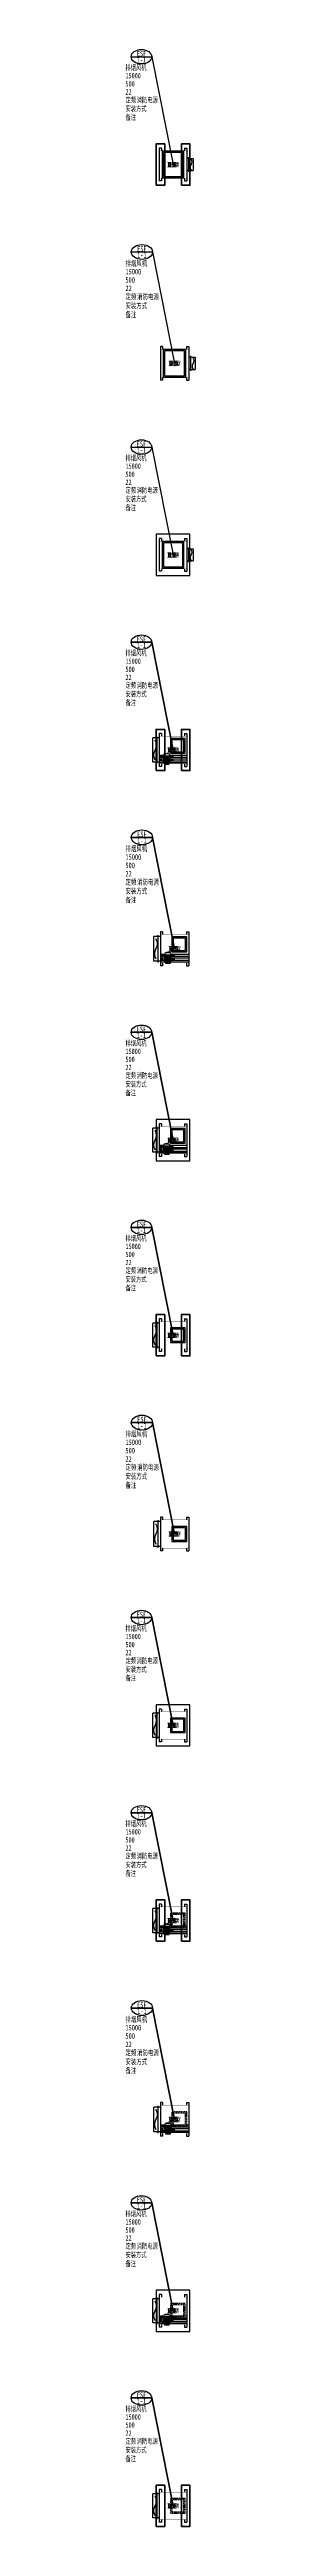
# Model space of a CAD drawing. Header units: millimetres. Extents: x -1040173 to 349982, y -145921 to 298175.
# Drawn here: x -562693 to -562375, y 264536 to 275799 of the extents above; entities that cross this region are included whole.
import ezdxf
from ezdxf.enums import TextEntityAlignment as Align

# ---------------------------------------------------------------- set-up
doc = ezdxf.new("R2010")
doc.units = ezdxf.units.MM
doc.header["$LTSCALE"] = 500
doc.header["$MEASUREMENT"] = 0
doc.linetypes.add('DASHED', pattern=[0.75, 0.5, -0.25])
doc.layers.get('0').update_dxf_attribs({"color": 255, "linetype": 'CONTINUOUS'})
doc.layers.add('H-BASE', color=7, linetype='CONTINUOUS')
doc.layers.add('H-DIMS-FANS', color=7, linetype='CONTINUOUS')
doc.styles.add('TH-STYLE1', font='Stfangso_0.ttf', dxfattribs={"width": 0.7})

# ---------------------------------------------------------------- blocks, each defined once
blk = doc.blocks.new('离心风机(电机内置、上进直出、有基础)')
for p, q in [((1730, 380), (1680, 380)), ((1680, 380), (1680, -380)), ((1730, 380), (1730, 320)), ((2270, 380), (2320, 380)), ((2270, 380), (2270, 320)), ((2320, 380), (2320, -380)), ((2370, 140), (2320, 140)), ((2370, -170), (2370, 170)), ((2370, 140), (2470, 140)), ((2470, 140), (2470, -140)), ((1730, -380), (1680, -380)), ((1730, -320), (1730, -380)), ((2270, -320), (2270, -380)), ((2270, -380), (2320, -380)), ((2370, -140), (2320, -140)), ((2370, -140), (2470, -140))]:
    blk.add_line(p, q)
at = {"const_width": 6}
blk.add_lwpolyline([(1908, -320), (1710, -320, -0.414214), (1680, -290), (1680, 290, -0.414214), (1710, 320), (2290, 320, -0.414214), (2320, 290), (2320, -290, -0.414214), (2290, -320), (1908, -320)], format="xyb", dxfattribs=at)
for points in [[(1745, -310), (2255, -310), (2255, 310), (1745, 310)], [(1775, -280), (2225, -280), (2225, 280), (1775, 280)]]:
    blk.add_lwpolyline(points, close=True)
for centre, start, end in [((2491, -64), 137.57947, 222.42053), ((2351, 64), 317.57947, 42.42053)]:
    blk.add_arc(centre, 95.1, start, end)
at = {"layer": 'H-BASE', "linetype": 'ByBlock', "lineweight": 100}
for points in [[(1605, -480), (1805, -480), (1805, 480), (1605, 480)], [(2195, -480), (2395, -480), (2395, 480), (2195, 480)]]:
    blk.add_lwpolyline(points, close=True, dxfattribs=at)
at = {"layer": 'H-DIMS-FANS'}
blk.add_line((1023, 2509), (1503, 2509), dxfattribs=at)
blk.add_lwpolyline([(1503, 2509), (2000, 0)], dxfattribs=at)
blk.add_ellipse((1263, 2509), major_axis=(-240, 0), ratio=0.7, dxfattribs=at)
at = {"linetype": 'ByBlock', "lineweight": 100, "style": 'TH-STYLE1', "width": 0.55}
for s in ['3.15#', '3.55#', '11.2#', '12.5#', '4.5#', '2.5#', '2.8#', '5.6#', '6.3#', '7.1#', '10#', '16#', '14#', '5#', '4#', '8#', '9#']:
    blk.add_text(s, height=125, dxfattribs=at).set_placement((2000, 0), align=Align.MIDDLE)
at = {"style": 'TH-STYLE1', "width": 0.55}
for s in ['30#', '40#', '36#', '33#', '20#', '28#', '25#', '22#', '10#', '15#', '18#', '12#', '9#']:
    blk.add_text(s, height=125, dxfattribs=at).set_placement((2000, 0), align=Align.MIDDLE)
at = {"layer": 'H-DIMS-FANS', "style": 'TH-STYLE1', "width": 0.7}
for tag, p in [('风机功能', (891, 2192)), ('全压', (891, 1817)), ('风量', (891, 2005)), ('电量', (891, 1630)), ('备注', (891, 1038)), ('定频', (891, 1442)), ('安装方式', (891, 1240)), ('消防电源', (1154, 1442))]:
    blk.add_attdef(tag, p, '', height=125, dxfattribs=at)
for tag, p in [('楼层-编号', (1263, 2439)), ('设备符号', (1263, 2579))]:
    blk.add_attdef(tag, text='', height=125, dxfattribs=at).set_placement(p, align=Align.MIDDLE_CENTER)
blk = doc.blocks.new('离心风机(电机内置、上进直出、无基础)')
for p, q in [((1730, 380), (1680, 380)), ((1680, 380), (1680, -380)), ((1730, 380), (1730, 320)), ((2270, 380), (2320, 380)), ((2270, 380), (2270, 320)), ((2320, 380), (2320, -380)), ((2370, 140), (2320, 140)), ((2370, -170), (2370, 170)), ((2370, 140), (2470, 140)), ((2470, 140), (2470, -140)), ((1730, -380), (1680, -380)), ((1730, -320), (1730, -380)), ((2270, -320), (2270, -380)), ((2270, -380), (2320, -380)), ((2370, -140), (2320, -140)), ((2370, -140), (2470, -140))]:
    blk.add_line(p, q)
at = {"const_width": 6}
blk.add_lwpolyline([(1908, -320), (1710, -320, -0.414214), (1680, -290), (1680, 290, -0.414214), (1710, 320), (2290, 320, -0.414214), (2320, 290), (2320, -290, -0.414214), (2290, -320), (1908, -320)], format="xyb", dxfattribs=at)
for points in [[(1745, -310), (2255, -310), (2255, 310), (1745, 310)], [(1775, -280), (2225, -280), (2225, 280), (1775, 280)]]:
    blk.add_lwpolyline(points, close=True)
for centre, start, end in [((2491, -64), 137.5795, 222.4205), ((2351, 64), 317.5795, 42.4205)]:
    blk.add_arc(centre, 95.1, start, end)
at = {"layer": 'H-DIMS-FANS'}
blk.add_line((1023, 2509), (1503, 2509), dxfattribs=at)
blk.add_lwpolyline([(1503, 2509), (2000, 0)], dxfattribs=at)
blk.add_ellipse((1263, 2509), major_axis=(-240, 0), ratio=0.7, dxfattribs=at)
at = {"linetype": 'ByBlock', "lineweight": 100, "style": 'TH-STYLE1', "width": 0.55}
for s in ['3.15#', '3.55#', '11.2#', '12.5#', '4.5#', '2.5#', '2.8#', '5.6#', '6.3#', '7.1#', '10#', '16#', '14#', '5#', '4#', '8#', '9#']:
    blk.add_text(s, height=125, dxfattribs=at).set_placement((2000, 0), align=Align.MIDDLE)
at = {"style": 'TH-STYLE1', "width": 0.55}
for s in ['30#', '40#', '36#', '33#', '20#', '28#', '25#', '22#', '10#', '15#', '18#', '12#', '9#']:
    blk.add_text(s, height=125, dxfattribs=at).set_placement((2000, 0), align=Align.MIDDLE)
at = {"layer": 'H-DIMS-FANS', "style": 'TH-STYLE1', "width": 0.7}
for tag, p in [('风机功能', (891, 2192)), ('全压', (891, 1817)), ('风量', (891, 2005)), ('电量', (891, 1630)), ('备注', (891, 1038)), ('定频', (891, 1442)), ('安装方式', (891, 1240)), ('消防电源', (1154, 1442))]:
    blk.add_attdef(tag, p, '', height=125, dxfattribs=at)
for tag, p in [('楼层-编号', (1263, 2439)), ('设备符号', (1263, 2579))]:
    blk.add_attdef(tag, text='', height=125, dxfattribs=at).set_placement(p, align=Align.MIDDLE_CENTER)
blk = doc.blocks.new('离心风机(电机内置、上进直出、有基础2)')
for p, q in [((1730, 380), (1680, 380)), ((1680, 380), (1680, -380)), ((1730, 380), (1730, 320)), ((2270, 380), (2320, 380)), ((2270, 380), (2270, 320)), ((2320, 380), (2320, -380)), ((2370, 140), (2320, 140)), ((2370, -170), (2370, 170)), ((2370, 140), (2470, 140)), ((2470, 140), (2470, -140)), ((1730, -380), (1680, -380)), ((1730, -320), (1730, -380)), ((2270, -320), (2270, -380)), ((2270, -380), (2320, -380)), ((2370, -140), (2320, -140)), ((2370, -140), (2470, -140))]:
    blk.add_line(p, q)
at = {"const_width": 6}
blk.add_lwpolyline([(1908, -320), (1710, -320, -0.414214), (1680, -290), (1680, 290, -0.414214), (1710, 320), (2290, 320, -0.414214), (2320, 290), (2320, -290, -0.414214), (2290, -320), (1908, -320)], format="xyb", dxfattribs=at)
for points in [[(1745, -310), (2255, -310), (2255, 310), (1745, 310)], [(1775, -280), (2225, -280), (2225, 280), (1775, 280)]]:
    blk.add_lwpolyline(points, close=True)
for centre, start, end in [((2491, -64), 137.57947, 222.42053), ((2351, 64), 317.57947, 42.42053)]:
    blk.add_arc(centre, 95.1, start, end)
at = {"layer": 'H-BASE'}
blk.add_lwpolyline([(2395, 480), (1605, 480), (1605, -480), (2395, -480), (2395, 480)], dxfattribs=at)
at = {"layer": 'H-DIMS-FANS'}
blk.add_line((1023, 2509), (1503, 2509), dxfattribs=at)
blk.add_lwpolyline([(1503, 2509), (2000, 0)], dxfattribs=at)
blk.add_ellipse((1263, 2509), major_axis=(-240, 0), ratio=0.7, dxfattribs=at)
at = {"linetype": 'ByBlock', "lineweight": 100, "style": 'TH-STYLE1', "width": 0.55}
for s in ['3.15#', '3.55#', '11.2#', '12.5#', '4.5#', '2.5#', '2.8#', '5.6#', '6.3#', '7.1#', '10#', '16#', '14#', '5#', '4#', '8#', '9#']:
    blk.add_text(s, height=125, dxfattribs=at).set_placement((2000, 0), align=Align.MIDDLE)
at = {"style": 'TH-STYLE1', "width": 0.55}
for s in ['30#', '40#', '36#', '33#', '20#', '28#', '25#', '22#', '10#', '15#', '18#', '12#', '9#']:
    blk.add_text(s, height=125, dxfattribs=at).set_placement((2000, 0), align=Align.MIDDLE)
at = {"layer": 'H-DIMS-FANS', "style": 'TH-STYLE1', "width": 0.7}
for tag, p in [('风机功能', (891, 2192)), ('全压', (891, 1817)), ('风量', (891, 2005)), ('电量', (891, 1630)), ('备注', (891, 1038)), ('定频', (891, 1442)), ('安装方式', (891, 1240)), ('消防电源', (1154, 1442))]:
    blk.add_attdef(tag, p, '', height=125, dxfattribs=at)
for tag, p in [('楼层-编号', (1263, 2439)), ('设备符号', (1263, 2579))]:
    blk.add_attdef(tag, text='', height=125, dxfattribs=at).set_placement(p, align=Align.MIDDLE_CENTER)
blk = doc.blocks.new('离心风机(电机外置、直进上出、有基础)')
for p, q in [((1630, 280), (1530, 280)), ((1530, -280), (1530, 280)), ((1630, -310), (1630, 310)), ((1680, 280), (1630, 280)), ((1730, 380), (1680, 380)), ((1680, 380), (1680, -380)), ((1730, 380), (1730, 320)), ((2270, 380), (2320, 380)), ((2270, 380), (2270, 320)), ((2320, 380), (2320, -380)), ((1630, -280), (1530, -280)), ((1680, -280), (1630, -280)), ((1780, -126), (1680, -126)), ((1735, -176), (1680, -176)), ((1735, -211), (1680, -211)), ((1735, -261), (1680, -261)), ((1680, -290), (1781, -290)), ((1730, -380), (1680, -380)), ((1730, -320), (1730, -380)), ((1776, -163), (1735, -163)), ((1735, -163), (1735, -263)), ((1776, -263), (1735, -263)), ((1772, -163), (1772, -135)), ((1776, -163), (1776, -263)), ((1776, -167), (1780, -167)), ((1776, -259), (1780, -259)), ((1780, -261), (1776, -261)), ((1927, -140), (1780, -140)), ((1927, -286), (1780, -286)), ((1787, -140), (1787, -286)), ((1792, -140), (1792, -286)), ((1802, -140), (1802, -286)), ((1897, -86), (1810, -86)), ((1810, -91), (1810, -86)), ((1818, -140), (1818, -286)), ((1835, -140), (1835, -286)), ((1853, -140), (1853, -193)), ((1853, -236), (1853, -286)), ((1872, -140), (1872, -286)), ((1889, -140), (1889, -286)), ((1897, -91), (1897, -86)), ((1904, -140), (1904, -286)), ((1915, -140), (1915, -286)), ((1920, -140), (1920, -286)), ((1926, -290), (2320, -290)), ((2320, -126), (1927, -126)), ((2320, -176), (1927, -176)), ((2320, -211), (1927, -211)), ((2320, -261), (1927, -261)), ((1934, -167), (1934, -135)), ((1934, -253), (1934, -220)), ((2270, -320), (2270, -380)), ((2270, -380), (2320, -380))]:
    blk.add_line(p, q)
at = {"const_width": 6}
blk.add_lwpolyline([(1908, -320), (1710, -320, -0.414214), (1680, -290), (1680, 290, -0.414214), (1710, 320), (2290, 320, -0.414214), (2320, 290), (2320, -290, -0.414214), (2290, -320), (1908, -320)], format="xyb", dxfattribs=at)
for points in [[(1940, -70), (2280, -70), (2280, 270), (1940, 270)], [(1970, -40), (2250, -40), (2250, 240), (1970, 240)], [(1859, -193), (1847, -193), (1847, -236), (1859, -236)], [(2002, -135), (1927, -135), (1927, -167), (2002, -167)], [(2002, -220), (1927, -220), (1927, -253), (2002, -253)]]:
    blk.add_lwpolyline(points, close=True)
for points in [[(1735, -167), (1705, -167), (1705, -135), (1780, -135), (1780, -167), (1776, -167)], [(1735, -253), (1705, -253), (1705, -220), (1735, -220)]]:
    blk.add_lwpolyline(points)
for points in [[(1897, -91), (1810, -91, 0.414214), (1780, -121), (1780, -286, 0.414214), (1790, -296), (1917, -296, 0.414214), (1927, -286), (1927, -121, 0.414214)], [(1913, -296), (1794, -296), (1794, -307, 0.414214), (1798, -311), (1909, -311, 0.414214), (1913, -307)], [(1908, -311), (1799, -311), (1799, -322, 0.414214), (1803, -326), (1904, -326, 0.414214), (1908, -322)]]:
    blk.add_lwpolyline(points, format="xyb", close=True)
for centre in [(1724, -151), (1724, -236), (1753, -151), (1953, -151), (1953, -236), (1982, -151), (1982, -236)]:
    blk.add_circle(centre, 4.87)
for centre, start, end in [((1753, -113), 146.74308, 213.25692), ((1409, 113), 326.74308, 33.25692)]:
    blk.add_arc(centre, 206, start, end)
at = {"layer": 'H-BASE', "linetype": 'ByBlock', "lineweight": 100}
for points in [[(1605, -480), (1805, -480), (1805, 480), (1605, 480)], [(2195, -480), (2395, -480), (2395, 480), (2195, 480)]]:
    blk.add_lwpolyline(points, close=True, dxfattribs=at)
at = {"layer": 'H-DIMS-FANS', "linetype": 'ByBlock', "lineweight": 100}
blk.add_line((1023, 2509), (1503, 2509), dxfattribs=at)
blk.add_lwpolyline([(1503, 2509), (2000, 0)], dxfattribs=at)
at = {"layer": 'H-DIMS-FANS'}
blk.add_ellipse((1263, 2509), major_axis=(-240, 0), ratio=0.7, dxfattribs=at)
at = {"linetype": 'ByBlock', "lineweight": 100, "style": 'TH-STYLE1', "width": 0.55}
for s in ['3.15#', '3.55#', '11.2#', '12.5#', '4.5#', '2.5#', '2.8#', '5.6#', '6.3#', '7.1#', '10#', '16#', '14#', '5#', '4#', '8#', '9#']:
    blk.add_text(s, height=125, dxfattribs=at).set_placement((2000, 0), align=Align.MIDDLE)
at = {"style": 'TH-STYLE1', "width": 0.55}
for s in ['30#', '40#', '36#', '33#', '20#', '28#', '25#', '22#', '10#', '15#', '18#', '12#', '9#']:
    blk.add_text(s, height=125, dxfattribs=at).set_placement((2000, 0), align=Align.MIDDLE)
at = {"layer": 'H-DIMS-FANS', "style": 'TH-STYLE1', "width": 0.7}
for tag, p in [('风机功能', (891, 2192)), ('全压', (891, 1817)), ('风量', (891, 2005)), ('电量', (891, 1630)), ('备注', (891, 1038)), ('定频', (891, 1442)), ('安装方式', (891, 1240)), ('消防电源', (1154, 1442))]:
    blk.add_attdef(tag, p, '', height=125, dxfattribs=at)
for tag, p in [('楼层-编号', (1263, 2439)), ('设备符号', (1263, 2579))]:
    blk.add_attdef(tag, text='', height=125, dxfattribs=at).set_placement(p, align=Align.MIDDLE_CENTER)
blk = doc.blocks.new('离心风机(电机外置、直进上出、无基础)')
for p, q in [((1630, 280), (1530, 280)), ((1530, -280), (1530, 280)), ((1630, -310), (1630, 310)), ((1680, 280), (1630, 280)), ((1730, 380), (1680, 380)), ((1680, 380), (1680, -380)), ((1730, 380), (1730, 320)), ((2270, 380), (2320, 380)), ((2270, 380), (2270, 320)), ((2320, 380), (2320, -380)), ((1630, -280), (1530, -280)), ((1680, -280), (1630, -280)), ((1780, -126), (1680, -126)), ((1735, -176), (1680, -176)), ((1735, -211), (1680, -211)), ((1735, -261), (1680, -261)), ((1680, -290), (1781, -290)), ((1730, -380), (1680, -380)), ((1730, -320), (1730, -380)), ((1776, -163), (1735, -163)), ((1735, -163), (1735, -263)), ((1776, -263), (1735, -263)), ((1772, -163), (1772, -135)), ((1776, -163), (1776, -263)), ((1776, -167), (1780, -167)), ((1776, -259), (1780, -259)), ((1780, -261), (1776, -261)), ((1927, -140), (1780, -140)), ((1927, -286), (1780, -286)), ((1787, -140), (1787, -286)), ((1792, -140), (1792, -286)), ((1802, -140), (1802, -286)), ((1897, -86), (1810, -86)), ((1810, -91), (1810, -86)), ((1818, -140), (1818, -286)), ((1835, -140), (1835, -286)), ((1853, -140), (1853, -193)), ((1853, -236), (1853, -286)), ((1872, -140), (1872, -286)), ((1889, -140), (1889, -286)), ((1897, -91), (1897, -86)), ((1904, -140), (1904, -286)), ((1915, -140), (1915, -286)), ((1920, -140), (1920, -286)), ((1926, -290), (2320, -290)), ((2320, -126), (1927, -126)), ((2320, -176), (1927, -176)), ((2320, -211), (1927, -211)), ((2320, -261), (1927, -261)), ((1934, -167), (1934, -135)), ((1934, -253), (1934, -220)), ((2270, -320), (2270, -380)), ((2270, -380), (2320, -380))]:
    blk.add_line(p, q)
at = {"const_width": 6}
blk.add_lwpolyline([(1908, -320), (1710, -320, -0.414214), (1680, -290), (1680, 290, -0.414214), (1710, 320), (2290, 320, -0.414214), (2320, 290), (2320, -290, -0.414214), (2290, -320), (1908, -320)], format="xyb", dxfattribs=at)
for points in [[(1940, -70), (2280, -70), (2280, 270), (1940, 270)], [(1970, -40), (2250, -40), (2250, 240), (1970, 240)], [(1859, -193), (1847, -193), (1847, -236), (1859, -236)], [(2002, -135), (1927, -135), (1927, -167), (2002, -167)], [(2002, -220), (1927, -220), (1927, -253), (2002, -253)]]:
    blk.add_lwpolyline(points, close=True)
for points in [[(1735, -167), (1705, -167), (1705, -135), (1780, -135), (1780, -167), (1776, -167)], [(1735, -253), (1705, -253), (1705, -220), (1735, -220)]]:
    blk.add_lwpolyline(points)
for points in [[(1897, -91), (1810, -91, 0.414214), (1780, -121), (1780, -286, 0.414214), (1790, -296), (1917, -296, 0.414214), (1927, -286), (1927, -121, 0.414214)], [(1913, -296), (1794, -296), (1794, -307, 0.414214), (1798, -311), (1909, -311, 0.414214), (1913, -307)], [(1908, -311), (1799, -311), (1799, -322, 0.414214), (1803, -326), (1904, -326, 0.414214), (1908, -322)]]:
    blk.add_lwpolyline(points, format="xyb", close=True)
for centre in [(1724, -151), (1724, -236), (1753, -151), (1953, -151), (1953, -236), (1982, -151), (1982, -236)]:
    blk.add_circle(centre, 4.87)
for centre, start, end in [((1753, -113), 146.7431, 213.2569), ((1409, 113), 326.7431, 33.2569)]:
    blk.add_arc(centre, 206, start, end)
at = {"layer": 'H-DIMS-FANS', "linetype": 'ByBlock', "lineweight": 100}
blk.add_line((1023, 2509), (1503, 2509), dxfattribs=at)
blk.add_lwpolyline([(1503, 2509), (2000, 0)], dxfattribs=at)
at = {"layer": 'H-DIMS-FANS'}
blk.add_ellipse((1263, 2509), major_axis=(-240, 0), ratio=0.7, dxfattribs=at)
at = {"linetype": 'ByBlock', "lineweight": 100, "style": 'TH-STYLE1', "width": 0.55}
for s in ['3.15#', '3.55#', '11.2#', '12.5#', '4.5#', '2.5#', '2.8#', '5.6#', '6.3#', '7.1#', '10#', '16#', '14#', '5#', '4#', '8#', '9#']:
    blk.add_text(s, height=125, dxfattribs=at).set_placement((2000, 0), align=Align.MIDDLE)
at = {"style": 'TH-STYLE1', "width": 0.55}
for s in ['30#', '40#', '36#', '33#', '20#', '28#', '25#', '22#', '10#', '15#', '18#', '12#', '9#']:
    blk.add_text(s, height=125, dxfattribs=at).set_placement((2000, 0), align=Align.MIDDLE)
at = {"layer": 'H-DIMS-FANS', "style": 'TH-STYLE1', "width": 0.7}
for tag, p in [('风机功能', (891, 2192)), ('全压', (891, 1817)), ('风量', (891, 2005)), ('电量', (891, 1630)), ('备注', (891, 1038)), ('定频', (891, 1442)), ('安装方式', (891, 1240)), ('消防电源', (1154, 1442))]:
    blk.add_attdef(tag, p, '', height=125, dxfattribs=at)
for tag, p in [('楼层-编号', (1263, 2439)), ('设备符号', (1263, 2579))]:
    blk.add_attdef(tag, text='', height=125, dxfattribs=at).set_placement(p, align=Align.MIDDLE_CENTER)
blk = doc.blocks.new('离心风机(电机外置、直进上出、有基础2)')
for p, q in [((1630, 280), (1530, 280)), ((1530, -280), (1530, 280)), ((1630, -310), (1630, 310)), ((1680, 280), (1630, 280)), ((1730, 380), (1680, 380)), ((1680, 380), (1680, -380)), ((1730, 380), (1730, 320)), ((2270, 380), (2320, 380)), ((2270, 380), (2270, 320)), ((2320, 380), (2320, -380)), ((1630, -280), (1530, -280)), ((1680, -280), (1630, -280)), ((1780, -126), (1680, -126)), ((1735, -176), (1680, -176)), ((1735, -211), (1680, -211)), ((1735, -261), (1680, -261)), ((1680, -290), (1781, -290)), ((1730, -380), (1680, -380)), ((1730, -320), (1730, -380)), ((1776, -163), (1735, -163)), ((1735, -163), (1735, -263)), ((1776, -263), (1735, -263)), ((1772, -163), (1772, -135)), ((1776, -163), (1776, -263)), ((1776, -167), (1780, -167)), ((1776, -259), (1780, -259)), ((1780, -261), (1776, -261)), ((1927, -140), (1780, -140)), ((1927, -286), (1780, -286)), ((1787, -140), (1787, -286)), ((1792, -140), (1792, -286)), ((1802, -140), (1802, -286)), ((1897, -86), (1810, -86)), ((1810, -91), (1810, -86)), ((1818, -140), (1818, -286)), ((1835, -140), (1835, -286)), ((1853, -140), (1853, -193)), ((1853, -236), (1853, -286)), ((1872, -140), (1872, -286)), ((1889, -140), (1889, -286)), ((1897, -91), (1897, -86)), ((1904, -140), (1904, -286)), ((1915, -140), (1915, -286)), ((1920, -140), (1920, -286)), ((1926, -290), (2320, -290)), ((2320, -126), (1927, -126)), ((2320, -176), (1927, -176)), ((2320, -211), (1927, -211)), ((2320, -261), (1927, -261)), ((1934, -167), (1934, -135)), ((1934, -253), (1934, -220)), ((2270, -320), (2270, -380)), ((2270, -380), (2320, -380))]:
    blk.add_line(p, q)
at = {"const_width": 6}
blk.add_lwpolyline([(1908, -320), (1710, -320, -0.414214), (1680, -290), (1680, 290, -0.414214), (1710, 320), (2290, 320, -0.414214), (2320, 290), (2320, -290, -0.414214), (2290, -320), (1908, -320)], format="xyb", dxfattribs=at)
for points in [[(1940, -70), (2280, -70), (2280, 270), (1940, 270)], [(1970, -40), (2250, -40), (2250, 240), (1970, 240)], [(1859, -193), (1847, -193), (1847, -236), (1859, -236)], [(2002, -135), (1927, -135), (1927, -167), (2002, -167)], [(2002, -220), (1927, -220), (1927, -253), (2002, -253)]]:
    blk.add_lwpolyline(points, close=True)
for points in [[(1735, -167), (1705, -167), (1705, -135), (1780, -135), (1780, -167), (1776, -167)], [(1735, -253), (1705, -253), (1705, -220), (1735, -220)]]:
    blk.add_lwpolyline(points)
for points in [[(1897, -91), (1810, -91, 0.414214), (1780, -121), (1780, -286, 0.414214), (1790, -296), (1917, -296, 0.414214), (1927, -286), (1927, -121, 0.414214)], [(1913, -296), (1794, -296), (1794, -307, 0.414214), (1798, -311), (1909, -311, 0.414214), (1913, -307)], [(1908, -311), (1799, -311), (1799, -322, 0.414214), (1803, -326), (1904, -326, 0.414214), (1908, -322)]]:
    blk.add_lwpolyline(points, format="xyb", close=True)
for centre in [(1724, -151), (1724, -236), (1753, -151), (1953, -151), (1953, -236), (1982, -151), (1982, -236)]:
    blk.add_circle(centre, 4.87)
for centre, start, end in [((1753, -113), 146.74308, 213.25692), ((1409, 113), 326.74308, 33.25692)]:
    blk.add_arc(centre, 206, start, end)
at = {"layer": 'H-BASE'}
blk.add_lwpolyline([(2395, 480), (1605, 480), (1605, -480), (2395, -480), (2395, 480)], dxfattribs=at)
at = {"layer": 'H-DIMS-FANS', "linetype": 'ByBlock', "lineweight": 100}
blk.add_line((1023, 2509), (1503, 2509), dxfattribs=at)
blk.add_lwpolyline([(1503, 2509), (2000, 0)], dxfattribs=at)
at = {"layer": 'H-DIMS-FANS'}
blk.add_ellipse((1263, 2509), major_axis=(-240, 0), ratio=0.7, dxfattribs=at)
at = {"linetype": 'ByBlock', "lineweight": 100, "style": 'TH-STYLE1', "width": 0.55}
for s in ['3.15#', '3.55#', '11.2#', '12.5#', '4.5#', '2.5#', '2.8#', '5.6#', '6.3#', '7.1#', '10#', '16#', '14#', '5#', '4#', '8#', '9#']:
    blk.add_text(s, height=125, dxfattribs=at).set_placement((2000, 0), align=Align.MIDDLE)
at = {"style": 'TH-STYLE1', "width": 0.55}
for s in ['30#', '40#', '36#', '33#', '20#', '28#', '25#', '22#', '10#', '15#', '18#', '12#', '9#']:
    blk.add_text(s, height=125, dxfattribs=at).set_placement((2000, 0), align=Align.MIDDLE)
at = {"layer": 'H-DIMS-FANS', "style": 'TH-STYLE1', "width": 0.7}
for tag, p in [('风机功能', (891, 2192)), ('全压', (891, 1817)), ('风量', (891, 2005)), ('电量', (891, 1630)), ('备注', (891, 1038)), ('定频', (891, 1442)), ('安装方式', (891, 1240)), ('消防电源', (1154, 1442))]:
    blk.add_attdef(tag, p, '', height=125, dxfattribs=at)
for tag, p in [('楼层-编号', (1263, 2439)), ('设备符号', (1263, 2579))]:
    blk.add_attdef(tag, text='', height=125, dxfattribs=at).set_placement(p, align=Align.MIDDLE_CENTER)
blk = doc.blocks.new('离心风机(电机内置、直进上出、有基础)')
for p, q in [((1630, 280), (1530, 280)), ((1530, -280), (1530, 280)), ((1630, -310), (1630, 310)), ((1680, 280), (1630, 280)), ((1730, 380), (1680, 380)), ((1680, 380), (1680, -380)), ((1730, 380), (1730, 320)), ((2270, 380), (2320, 380)), ((2270, 380), (2270, 320)), ((2320, 380), (2320, -380)), ((1630, -280), (1530, -280)), ((1680, -280), (1630, -280)), ((1730, -380), (1680, -380)), ((1730, -320), (1730, -380)), ((2270, -320), (2270, -380)), ((2270, -380), (2320, -380))]:
    blk.add_line(p, q)
at = {"const_width": 6}
blk.add_lwpolyline([(1908, -320), (1710, -320, -0.414214), (1680, -290), (1680, 290, -0.414214), (1710, 320), (2290, 320, -0.414214), (2320, 290), (2320, -290, -0.414214), (2290, -320), (1908, -320)], format="xyb", dxfattribs=at)
for points in [[(1940, -170), (2280, -170), (2280, 170), (1940, 170)], [(1970, -140), (2250, -140), (2250, 140), (1970, 140)]]:
    blk.add_lwpolyline(points, close=True)
for centre, start, end in [((1753, -113), 146.74308, 213.25692), ((1409, 113), 326.74308, 33.25692)]:
    blk.add_arc(centre, 206, start, end)
at = {"layer": 'H-BASE', "linetype": 'ByBlock', "lineweight": 100}
for points in [[(1605, -480), (1805, -480), (1805, 480), (1605, 480)], [(2195, -480), (2395, -480), (2395, 480), (2195, 480)]]:
    blk.add_lwpolyline(points, close=True, dxfattribs=at)
at = {"layer": 'H-DIMS-FANS', "linetype": 'ByBlock', "lineweight": 100}
blk.add_line((1023, 2509), (1503, 2509), dxfattribs=at)
blk.add_lwpolyline([(1503, 2509), (2000, 0)], dxfattribs=at)
at = {"layer": 'H-DIMS-FANS'}
blk.add_ellipse((1263, 2509), major_axis=(-240, 0), ratio=0.7, dxfattribs=at)
at = {"linetype": 'ByBlock', "lineweight": 100, "style": 'TH-STYLE1', "width": 0.55}
for s in ['3.15#', '3.55#', '11.2#', '12.5#', '4.5#', '2.5#', '2.8#', '5.6#', '6.3#', '7.1#', '10#', '16#', '14#', '5#', '4#', '8#', '9#']:
    blk.add_text(s, height=125, dxfattribs=at).set_placement((2000, 0), align=Align.MIDDLE)
at = {"style": 'TH-STYLE1', "width": 0.55}
for s in ['30#', '40#', '36#', '33#', '20#', '28#', '25#', '22#', '10#', '15#', '18#', '12#', '9#']:
    blk.add_text(s, height=125, dxfattribs=at).set_placement((2000, 0), align=Align.MIDDLE)
at = {"layer": 'H-DIMS-FANS', "style": 'TH-STYLE1', "width": 0.7}
for tag, p in [('风机功能', (891, 2192)), ('全压', (891, 1817)), ('风量', (891, 2005)), ('电量', (891, 1630)), ('备注', (891, 1038)), ('定频', (891, 1442)), ('安装方式', (891, 1240)), ('消防电源', (1154, 1442))]:
    blk.add_attdef(tag, p, '', height=125, dxfattribs=at)
for tag, p in [('楼层-编号', (1263, 2439)), ('设备符号', (1263, 2579))]:
    blk.add_attdef(tag, text='', height=125, dxfattribs=at).set_placement(p, align=Align.MIDDLE_CENTER)
blk = doc.blocks.new('离心风机(电机内置、直进上出、无基础)')
for p, q in [((1630, 280), (1530, 280)), ((1530, -280), (1530, 280)), ((1630, -310), (1630, 310)), ((1680, 280), (1630, 280)), ((1730, 380), (1680, 380)), ((1680, 380), (1680, -380)), ((1730, 380), (1730, 320)), ((2270, 380), (2320, 380)), ((2270, 380), (2270, 320)), ((2320, 380), (2320, -380)), ((1630, -280), (1530, -280)), ((1680, -280), (1630, -280)), ((1730, -380), (1680, -380)), ((1730, -320), (1730, -380)), ((2270, -320), (2270, -380)), ((2270, -380), (2320, -380))]:
    blk.add_line(p, q)
at = {"const_width": 6}
blk.add_lwpolyline([(1908, -320), (1710, -320, -0.414214), (1680, -290), (1680, 290, -0.414214), (1710, 320), (2290, 320, -0.414214), (2320, 290), (2320, -290, -0.414214), (2290, -320), (1908, -320)], format="xyb", dxfattribs=at)
for points in [[(1940, -170), (2280, -170), (2280, 170), (1940, 170)], [(1970, -140), (2250, -140), (2250, 140), (1970, 140)]]:
    blk.add_lwpolyline(points, close=True)
for centre, start, end in [((1753, -113), 146.7431, 213.2569), ((1409, 113), 326.7431, 33.2569)]:
    blk.add_arc(centre, 206, start, end)
at = {"layer": 'H-DIMS-FANS', "linetype": 'ByBlock', "lineweight": 100}
blk.add_line((1023, 2509), (1503, 2509), dxfattribs=at)
blk.add_lwpolyline([(1503, 2509), (2000, 0)], dxfattribs=at)
at = {"layer": 'H-DIMS-FANS'}
blk.add_ellipse((1263, 2509), major_axis=(-240, 0), ratio=0.7, dxfattribs=at)
at = {"linetype": 'ByBlock', "lineweight": 100, "style": 'TH-STYLE1', "width": 0.55}
for s in ['3.15#', '3.55#', '11.2#', '12.5#', '4.5#', '2.5#', '2.8#', '5.6#', '6.3#', '7.1#', '10#', '16#', '14#', '5#', '4#', '8#', '9#']:
    blk.add_text(s, height=125, dxfattribs=at).set_placement((2000, 0), align=Align.MIDDLE)
at = {"style": 'TH-STYLE1', "width": 0.55}
for s in ['30#', '40#', '36#', '33#', '20#', '28#', '25#', '22#', '10#', '15#', '18#', '12#', '9#']:
    blk.add_text(s, height=125, dxfattribs=at).set_placement((2000, 0), align=Align.MIDDLE)
at = {"layer": 'H-DIMS-FANS', "style": 'TH-STYLE1', "width": 0.7}
for tag, p in [('风机功能', (891, 2192)), ('全压', (891, 1817)), ('风量', (891, 2005)), ('电量', (891, 1630)), ('备注', (891, 1038)), ('定频', (891, 1442)), ('安装方式', (891, 1240)), ('消防电源', (1154, 1442))]:
    blk.add_attdef(tag, p, '', height=125, dxfattribs=at)
for tag, p in [('楼层-编号', (1263, 2439)), ('设备符号', (1263, 2579))]:
    blk.add_attdef(tag, text='', height=125, dxfattribs=at).set_placement(p, align=Align.MIDDLE_CENTER)
blk = doc.blocks.new('离心风机(电机内置、直进上出、有基础2)')
for p, q in [((1630, 280), (1530, 280)), ((1530, -280), (1530, 280)), ((1630, -310), (1630, 310)), ((1680, 280), (1630, 280)), ((1730, 380), (1680, 380)), ((1680, 380), (1680, -380)), ((1730, 380), (1730, 320)), ((2270, 380), (2320, 380)), ((2270, 380), (2270, 320)), ((2320, 380), (2320, -380)), ((1630, -280), (1530, -280)), ((1680, -280), (1630, -280)), ((1730, -380), (1680, -380)), ((1730, -320), (1730, -380)), ((2270, -320), (2270, -380)), ((2270, -380), (2320, -380))]:
    blk.add_line(p, q)
at = {"const_width": 6}
blk.add_lwpolyline([(1908, -320), (1710, -320, -0.414214), (1680, -290), (1680, 290, -0.414214), (1710, 320), (2290, 320, -0.414214), (2320, 290), (2320, -290, -0.414214), (2290, -320), (1908, -320)], format="xyb", dxfattribs=at)
for points in [[(1940, -170), (2280, -170), (2280, 170), (1940, 170)], [(1970, -140), (2250, -140), (2250, 140), (1970, 140)]]:
    blk.add_lwpolyline(points, close=True)
for centre, start, end in [((1753, -113), 146.74308, 213.25692), ((1409, 113), 326.74308, 33.25692)]:
    blk.add_arc(centre, 206, start, end)
at = {"layer": 'H-BASE'}
blk.add_lwpolyline([(2395, 480), (1605, 480), (1605, -480), (2395, -480), (2395, 480)], dxfattribs=at)
at = {"layer": 'H-DIMS-FANS', "linetype": 'ByBlock', "lineweight": 100}
blk.add_line((1023, 2509), (1503, 2509), dxfattribs=at)
blk.add_lwpolyline([(1503, 2509), (2000, 0)], dxfattribs=at)
at = {"layer": 'H-DIMS-FANS'}
blk.add_ellipse((1263, 2509), major_axis=(-240, 0), ratio=0.7, dxfattribs=at)
at = {"linetype": 'ByBlock', "lineweight": 100, "style": 'TH-STYLE1', "width": 0.55}
for s in ['3.15#', '3.55#', '11.2#', '12.5#', '4.5#', '2.5#', '2.8#', '5.6#', '6.3#', '7.1#', '10#', '16#', '14#', '5#', '4#', '8#', '9#']:
    blk.add_text(s, height=125, dxfattribs=at).set_placement((2000, 0), align=Align.MIDDLE)
at = {"style": 'TH-STYLE1', "width": 0.55}
for s in ['30#', '40#', '36#', '33#', '20#', '28#', '25#', '22#', '10#', '15#', '18#', '12#', '9#']:
    blk.add_text(s, height=125, dxfattribs=at).set_placement((2000, 0), align=Align.MIDDLE)
at = {"layer": 'H-DIMS-FANS', "style": 'TH-STYLE1', "width": 0.7}
for tag, p in [('风机功能', (891, 2192)), ('全压', (891, 1817)), ('风量', (891, 2005)), ('电量', (891, 1630)), ('备注', (891, 1038)), ('定频', (891, 1442)), ('安装方式', (891, 1240)), ('消防电源', (1154, 1442))]:
    blk.add_attdef(tag, p, '', height=125, dxfattribs=at)
for tag, p in [('楼层-编号', (1263, 2439)), ('设备符号', (1263, 2579))]:
    blk.add_attdef(tag, text='', height=125, dxfattribs=at).set_placement(p, align=Align.MIDDLE_CENTER)
blk = doc.blocks.new('离心风机(电机外置、直进下出、有基础)')
for p, q in [((1630, 280), (1530, 280)), ((1530, -280), (1530, 280)), ((1630, -310), (1630, 310)), ((1680, 280), (1630, 280)), ((1730, 380), (1680, 380)), ((1680, 380), (1680, -380)), ((1730, 380), (1730, 320)), ((2270, 380), (2320, 380)), ((2270, 380), (2270, 320)), ((2320, 380), (2320, -380)), ((1630, -280), (1530, -280)), ((1680, -280), (1630, -280)), ((1780, -126), (1680, -126)), ((1735, -176), (1680, -176)), ((1735, -211), (1680, -211)), ((1735, -261), (1680, -261)), ((1680, -290), (1781, -290)), ((1730, -380), (1680, -380)), ((1730, -320), (1730, -380)), ((1776, -163), (1735, -163)), ((1735, -163), (1735, -263)), ((1776, -263), (1735, -263)), ((1772, -163), (1772, -135)), ((1776, -163), (1776, -263)), ((1776, -167), (1780, -167)), ((1776, -259), (1780, -259)), ((1780, -261), (1776, -261)), ((1927, -140), (1780, -140)), ((1927, -286), (1780, -286)), ((1787, -140), (1787, -286)), ((1792, -140), (1792, -286)), ((1802, -140), (1802, -286)), ((1897, -86), (1810, -86)), ((1810, -91), (1810, -86)), ((1818, -140), (1818, -286)), ((1835, -140), (1835, -286)), ((1853, -140), (1853, -193)), ((1853, -236), (1853, -286)), ((1872, -140), (1872, -286)), ((1889, -140), (1889, -286)), ((1897, -91), (1897, -86)), ((1904, -140), (1904, -286)), ((1915, -140), (1915, -286)), ((1920, -140), (1920, -286)), ((1926, -290), (2320, -290)), ((2320, -126), (1927, -126)), ((2320, -176), (1927, -176)), ((2320, -211), (1927, -211)), ((2320, -261), (1927, -261)), ((1934, -167), (1934, -135)), ((1934, -253), (1934, -220)), ((2270, -320), (2270, -380)), ((2270, -380), (2320, -380))]:
    blk.add_line(p, q)
at = {"const_width": 6}
blk.add_lwpolyline([(1908, -320), (1710, -320, -0.414214), (1680, -290), (1680, 290, -0.414214), (1710, 320), (2290, 320, -0.414214), (2320, 290), (2320, -290, -0.414214), (2290, -320), (1908, -320)], format="xyb", dxfattribs=at)
at = {"linetype": 'DASHED', "ltscale": 0.1}
for points in [[(1940, -170), (2280, -170), (2280, 170), (1940, 170)], [(1970, -140), (2250, -140), (2250, 140), (1970, 140)]]:
    blk.add_lwpolyline(points, close=True, dxfattribs=at)
for points in [[(1735, -167), (1705, -167), (1705, -135), (1780, -135), (1780, -167), (1776, -167)], [(1735, -253), (1705, -253), (1705, -220), (1735, -220)]]:
    blk.add_lwpolyline(points)
for points in [[(1897, -91), (1810, -91, 0.414214), (1780, -121), (1780, -286, 0.414214), (1790, -296), (1917, -296, 0.414214), (1927, -286), (1927, -121, 0.414214)], [(1913, -296), (1794, -296), (1794, -307, 0.414214), (1798, -311), (1909, -311, 0.414214), (1913, -307)], [(1908, -311), (1799, -311), (1799, -322, 0.414214), (1803, -326), (1904, -326, 0.414214), (1908, -322)]]:
    blk.add_lwpolyline(points, format="xyb", close=True)
for points in [[(1859, -193), (1847, -193), (1847, -236), (1859, -236)], [(2002, -135), (1927, -135), (1927, -167), (2002, -167)], [(2002, -220), (1927, -220), (1927, -253), (2002, -253)]]:
    blk.add_lwpolyline(points, close=True)
for centre in [(1724, -151), (1724, -236), (1753, -151), (1953, -151), (1953, -236), (1982, -151), (1982, -236)]:
    blk.add_circle(centre, 4.87)
for centre, start, end in [((1753, -113), 146.74308, 213.25692), ((1409, 113), 326.74308, 33.25692)]:
    blk.add_arc(centre, 206, start, end)
at = {"layer": 'H-BASE', "linetype": 'ByBlock', "lineweight": 100}
for points in [[(1605, -480), (1805, -480), (1805, 480), (1605, 480)], [(2195, -480), (2395, -480), (2395, 480), (2195, 480)]]:
    blk.add_lwpolyline(points, close=True, dxfattribs=at)
at = {"layer": 'H-DIMS-FANS', "linetype": 'ByBlock', "lineweight": 100}
blk.add_line((1023, 2509), (1503, 2509), dxfattribs=at)
blk.add_lwpolyline([(1503, 2509), (2000, 0)], dxfattribs=at)
at = {"layer": 'H-DIMS-FANS'}
blk.add_ellipse((1263, 2509), major_axis=(-240, 0), ratio=0.7, dxfattribs=at)
at = {"linetype": 'ByBlock', "lineweight": 100, "style": 'TH-STYLE1', "width": 0.55}
for s in ['3.15#', '3.55#', '11.2#', '12.5#', '4.5#', '2.5#', '2.8#', '5.6#', '6.3#', '7.1#', '10#', '16#', '14#', '5#', '4#', '8#', '9#']:
    blk.add_text(s, height=125, dxfattribs=at).set_placement((2000, 0), align=Align.MIDDLE)
at = {"style": 'TH-STYLE1', "width": 0.55}
for s in ['30#', '40#', '36#', '33#', '20#', '28#', '25#', '22#', '10#', '15#', '18#', '12#', '9#']:
    blk.add_text(s, height=125, dxfattribs=at).set_placement((2000, 0), align=Align.MIDDLE)
at = {"layer": 'H-DIMS-FANS', "style": 'TH-STYLE1', "width": 0.7}
for tag, p in [('风机功能', (891, 2192)), ('全压', (891, 1817)), ('风量', (891, 2005)), ('电量', (891, 1630)), ('备注', (891, 1038)), ('定频', (891, 1442)), ('安装方式', (891, 1240)), ('消防电源', (1154, 1442))]:
    blk.add_attdef(tag, p, '', height=125, dxfattribs=at)
for tag, p in [('楼层-编号', (1263, 2439)), ('设备符号', (1263, 2579))]:
    blk.add_attdef(tag, text='', height=125, dxfattribs=at).set_placement(p, align=Align.MIDDLE_CENTER)
blk = doc.blocks.new('离心风机(电机外置、直进下出、无基础)')
for p, q in [((1630, 280), (1530, 280)), ((1530, -280), (1530, 280)), ((1630, -310), (1630, 310)), ((1680, 280), (1630, 280)), ((1730, 380), (1680, 380)), ((1680, 380), (1680, -380)), ((1730, 380), (1730, 320)), ((2270, 380), (2320, 380)), ((2270, 380), (2270, 320)), ((2320, 380), (2320, -380)), ((1630, -280), (1530, -280)), ((1680, -280), (1630, -280)), ((1780, -126), (1680, -126)), ((1735, -176), (1680, -176)), ((1735, -211), (1680, -211)), ((1735, -261), (1680, -261)), ((1680, -290), (1781, -290)), ((1730, -380), (1680, -380)), ((1730, -320), (1730, -380)), ((1776, -163), (1735, -163)), ((1735, -163), (1735, -263)), ((1776, -263), (1735, -263)), ((1772, -163), (1772, -135)), ((1776, -163), (1776, -263)), ((1776, -167), (1780, -167)), ((1776, -259), (1780, -259)), ((1780, -261), (1776, -261)), ((1927, -140), (1780, -140)), ((1927, -286), (1780, -286)), ((1787, -140), (1787, -286)), ((1792, -140), (1792, -286)), ((1802, -140), (1802, -286)), ((1897, -86), (1810, -86)), ((1810, -91), (1810, -86)), ((1818, -140), (1818, -286)), ((1835, -140), (1835, -286)), ((1853, -140), (1853, -193)), ((1853, -236), (1853, -286)), ((1872, -140), (1872, -286)), ((1889, -140), (1889, -286)), ((1897, -91), (1897, -86)), ((1904, -140), (1904, -286)), ((1915, -140), (1915, -286)), ((1920, -140), (1920, -286)), ((1926, -290), (2320, -290)), ((2320, -126), (1927, -126)), ((2320, -176), (1927, -176)), ((2320, -211), (1927, -211)), ((2320, -261), (1927, -261)), ((1934, -167), (1934, -135)), ((1934, -253), (1934, -220)), ((2270, -320), (2270, -380)), ((2270, -380), (2320, -380))]:
    blk.add_line(p, q)
at = {"const_width": 6}
blk.add_lwpolyline([(1908, -320), (1710, -320, -0.414214), (1680, -290), (1680, 290, -0.414214), (1710, 320), (2290, 320, -0.414214), (2320, 290), (2320, -290, -0.414214), (2290, -320), (1908, -320)], format="xyb", dxfattribs=at)
at = {"linetype": 'DASHED', "ltscale": 0.1}
for points in [[(1940, -170), (2280, -170), (2280, 170), (1940, 170)], [(1970, -140), (2250, -140), (2250, 140), (1970, 140)]]:
    blk.add_lwpolyline(points, close=True, dxfattribs=at)
for points in [[(1735, -167), (1705, -167), (1705, -135), (1780, -135), (1780, -167), (1776, -167)], [(1735, -253), (1705, -253), (1705, -220), (1735, -220)]]:
    blk.add_lwpolyline(points)
for points in [[(1897, -91), (1810, -91, 0.414214), (1780, -121), (1780, -286, 0.414214), (1790, -296), (1917, -296, 0.414214), (1927, -286), (1927, -121, 0.414214)], [(1913, -296), (1794, -296), (1794, -307, 0.414214), (1798, -311), (1909, -311, 0.414214), (1913, -307)], [(1908, -311), (1799, -311), (1799, -322, 0.414214), (1803, -326), (1904, -326, 0.414214), (1908, -322)]]:
    blk.add_lwpolyline(points, format="xyb", close=True)
for points in [[(1859, -193), (1847, -193), (1847, -236), (1859, -236)], [(2002, -135), (1927, -135), (1927, -167), (2002, -167)], [(2002, -220), (1927, -220), (1927, -253), (2002, -253)]]:
    blk.add_lwpolyline(points, close=True)
for centre in [(1724, -151), (1724, -236), (1753, -151), (1953, -151), (1953, -236), (1982, -151), (1982, -236)]:
    blk.add_circle(centre, 4.87)
for centre, start, end in [((1753, -113), 146.7431, 213.2569), ((1409, 113), 326.7431, 33.2569)]:
    blk.add_arc(centre, 206, start, end)
at = {"layer": 'H-DIMS-FANS', "linetype": 'ByBlock', "lineweight": 100}
blk.add_line((1023, 2509), (1503, 2509), dxfattribs=at)
blk.add_lwpolyline([(1503, 2509), (2000, 0)], dxfattribs=at)
at = {"layer": 'H-DIMS-FANS'}
blk.add_ellipse((1263, 2509), major_axis=(-240, 0), ratio=0.7, dxfattribs=at)
at = {"linetype": 'ByBlock', "lineweight": 100, "style": 'TH-STYLE1', "width": 0.55}
for s in ['3.15#', '3.55#', '11.2#', '12.5#', '4.5#', '2.5#', '2.8#', '5.6#', '6.3#', '7.1#', '10#', '16#', '14#', '5#', '4#', '8#', '9#']:
    blk.add_text(s, height=125, dxfattribs=at).set_placement((2000, 0), align=Align.MIDDLE)
at = {"style": 'TH-STYLE1', "width": 0.55}
for s in ['30#', '40#', '36#', '33#', '20#', '28#', '25#', '22#', '10#', '15#', '18#', '12#', '9#']:
    blk.add_text(s, height=125, dxfattribs=at).set_placement((2000, 0), align=Align.MIDDLE)
at = {"layer": 'H-DIMS-FANS', "style": 'TH-STYLE1', "width": 0.7}
for tag, p in [('风机功能', (891, 2192)), ('全压', (891, 1817)), ('风量', (891, 2005)), ('电量', (891, 1630)), ('备注', (891, 1038)), ('定频', (891, 1442)), ('安装方式', (891, 1240)), ('消防电源', (1154, 1442))]:
    blk.add_attdef(tag, p, '', height=125, dxfattribs=at)
for tag, p in [('楼层-编号', (1263, 2439)), ('设备符号', (1263, 2579))]:
    blk.add_attdef(tag, text='', height=125, dxfattribs=at).set_placement(p, align=Align.MIDDLE_CENTER)
blk = doc.blocks.new('离心风机(电机外置、直进下出、有基础2)')
for p, q in [((1630, 280), (1530, 280)), ((1530, -280), (1530, 280)), ((1630, -310), (1630, 310)), ((1680, 280), (1630, 280)), ((1730, 380), (1680, 380)), ((1680, 380), (1680, -380)), ((1730, 380), (1730, 320)), ((2270, 380), (2320, 380)), ((2270, 380), (2270, 320)), ((2320, 380), (2320, -380)), ((1630, -280), (1530, -280)), ((1680, -280), (1630, -280)), ((1780, -126), (1680, -126)), ((1735, -176), (1680, -176)), ((1735, -211), (1680, -211)), ((1735, -261), (1680, -261)), ((1680, -290), (1781, -290)), ((1730, -380), (1680, -380)), ((1730, -320), (1730, -380)), ((1776, -163), (1735, -163)), ((1735, -163), (1735, -263)), ((1776, -263), (1735, -263)), ((1772, -163), (1772, -135)), ((1776, -163), (1776, -263)), ((1776, -167), (1780, -167)), ((1776, -259), (1780, -259)), ((1780, -261), (1776, -261)), ((1927, -140), (1780, -140)), ((1927, -286), (1780, -286)), ((1787, -140), (1787, -286)), ((1792, -140), (1792, -286)), ((1802, -140), (1802, -286)), ((1897, -86), (1810, -86)), ((1810, -91), (1810, -86)), ((1818, -140), (1818, -286)), ((1835, -140), (1835, -286)), ((1853, -140), (1853, -193)), ((1853, -236), (1853, -286)), ((1872, -140), (1872, -286)), ((1889, -140), (1889, -286)), ((1897, -91), (1897, -86)), ((1904, -140), (1904, -286)), ((1915, -140), (1915, -286)), ((1920, -140), (1920, -286)), ((1926, -290), (2320, -290)), ((2320, -126), (1927, -126)), ((2320, -176), (1927, -176)), ((2320, -211), (1927, -211)), ((2320, -261), (1927, -261)), ((1934, -167), (1934, -135)), ((1934, -253), (1934, -220)), ((2270, -320), (2270, -380)), ((2270, -380), (2320, -380))]:
    blk.add_line(p, q)
at = {"const_width": 6}
blk.add_lwpolyline([(1908, -320), (1710, -320, -0.414214), (1680, -290), (1680, 290, -0.414214), (1710, 320), (2290, 320, -0.414214), (2320, 290), (2320, -290, -0.414214), (2290, -320), (1908, -320)], format="xyb", dxfattribs=at)
at = {"linetype": 'DASHED', "ltscale": 0.1}
for points in [[(1940, -170), (2280, -170), (2280, 170), (1940, 170)], [(1970, -140), (2250, -140), (2250, 140), (1970, 140)]]:
    blk.add_lwpolyline(points, close=True, dxfattribs=at)
for points in [[(1735, -167), (1705, -167), (1705, -135), (1780, -135), (1780, -167), (1776, -167)], [(1735, -253), (1705, -253), (1705, -220), (1735, -220)]]:
    blk.add_lwpolyline(points)
for points in [[(1897, -91), (1810, -91, 0.414214), (1780, -121), (1780, -286, 0.414214), (1790, -296), (1917, -296, 0.414214), (1927, -286), (1927, -121, 0.414214)], [(1913, -296), (1794, -296), (1794, -307, 0.414214), (1798, -311), (1909, -311, 0.414214), (1913, -307)], [(1908, -311), (1799, -311), (1799, -322, 0.414214), (1803, -326), (1904, -326, 0.414214), (1908, -322)]]:
    blk.add_lwpolyline(points, format="xyb", close=True)
for points in [[(1859, -193), (1847, -193), (1847, -236), (1859, -236)], [(2002, -135), (1927, -135), (1927, -167), (2002, -167)], [(2002, -220), (1927, -220), (1927, -253), (2002, -253)]]:
    blk.add_lwpolyline(points, close=True)
for centre in [(1724, -151), (1724, -236), (1753, -151), (1953, -151), (1953, -236), (1982, -151), (1982, -236)]:
    blk.add_circle(centre, 4.87)
for centre, start, end in [((1753, -113), 146.74308, 213.25692), ((1409, 113), 326.74308, 33.25692)]:
    blk.add_arc(centre, 206, start, end)
at = {"layer": 'H-BASE'}
blk.add_lwpolyline([(2395, 480), (1605, 480), (1605, -480), (2395, -480), (2395, 480)], dxfattribs=at)
at = {"layer": 'H-DIMS-FANS', "linetype": 'ByBlock', "lineweight": 100}
blk.add_line((1023, 2509), (1503, 2509), dxfattribs=at)
blk.add_lwpolyline([(1503, 2509), (2000, 0)], dxfattribs=at)
at = {"layer": 'H-DIMS-FANS'}
blk.add_ellipse((1263, 2509), major_axis=(-240, 0), ratio=0.7, dxfattribs=at)
at = {"linetype": 'ByBlock', "lineweight": 100, "style": 'TH-STYLE1', "width": 0.55}
for s in ['3.15#', '3.55#', '11.2#', '12.5#', '4.5#', '2.5#', '2.8#', '5.6#', '6.3#', '7.1#', '10#', '16#', '14#', '5#', '4#', '8#', '9#']:
    blk.add_text(s, height=125, dxfattribs=at).set_placement((2000, 0), align=Align.MIDDLE)
at = {"style": 'TH-STYLE1', "width": 0.55}
for s in ['30#', '40#', '36#', '33#', '20#', '28#', '25#', '22#', '10#', '15#', '18#', '12#', '9#']:
    blk.add_text(s, height=125, dxfattribs=at).set_placement((2000, 0), align=Align.MIDDLE)
at = {"layer": 'H-DIMS-FANS', "style": 'TH-STYLE1', "width": 0.7}
for tag, p in [('风机功能', (891, 2192)), ('全压', (891, 1817)), ('风量', (891, 2005)), ('电量', (891, 1630)), ('备注', (891, 1038)), ('定频', (891, 1442)), ('安装方式', (891, 1240)), ('消防电源', (1154, 1442))]:
    blk.add_attdef(tag, p, '', height=125, dxfattribs=at)
for tag, p in [('楼层-编号', (1263, 2439)), ('设备符号', (1263, 2579))]:
    blk.add_attdef(tag, text='', height=125, dxfattribs=at).set_placement(p, align=Align.MIDDLE_CENTER)
blk = doc.blocks.new('离心风机(电机内置、直进下出、有基础)')
for p, q in [((1630, 280), (1530, 280)), ((1530, -280), (1530, 280)), ((1630, -310), (1630, 310)), ((1680, 280), (1630, 280)), ((1730, 380), (1680, 380)), ((1680, 380), (1680, -380)), ((1730, 380), (1730, 320)), ((2270, 380), (2320, 380)), ((2270, 380), (2270, 320)), ((2320, 380), (2320, -380)), ((1630, -280), (1530, -280)), ((1680, -280), (1630, -280)), ((1730, -380), (1680, -380)), ((1730, -320), (1730, -380)), ((2270, -320), (2270, -380)), ((2270, -380), (2320, -380))]:
    blk.add_line(p, q)
at = {"const_width": 6}
blk.add_lwpolyline([(1908, -320), (1710, -320, -0.414214), (1680, -290), (1680, 290, -0.414214), (1710, 320), (2290, 320, -0.414214), (2320, 290), (2320, -290, -0.414214), (2290, -320), (1908, -320)], format="xyb", dxfattribs=at)
at = {"linetype": 'DASHED', "ltscale": 0.1}
for points in [[(1940, -170), (2280, -170), (2280, 170), (1940, 170)], [(1970, -140), (2250, -140), (2250, 140), (1970, 140)]]:
    blk.add_lwpolyline(points, close=True, dxfattribs=at)
for centre, start, end in [((1753, -113), 146.74308, 213.25692), ((1409, 113), 326.74308, 33.25692)]:
    blk.add_arc(centre, 206, start, end)
at = {"layer": 'H-BASE', "linetype": 'ByBlock', "lineweight": 100}
for points in [[(1605, -480), (1805, -480), (1805, 480), (1605, 480)], [(2195, -480), (2395, -480), (2395, 480), (2195, 480)]]:
    blk.add_lwpolyline(points, close=True, dxfattribs=at)
at = {"layer": 'H-DIMS-FANS', "linetype": 'ByBlock', "lineweight": 100}
blk.add_line((1023, 2509), (1503, 2509), dxfattribs=at)
blk.add_lwpolyline([(1503, 2509), (2000, 0)], dxfattribs=at)
at = {"layer": 'H-DIMS-FANS'}
blk.add_ellipse((1263, 2509), major_axis=(-240, 0), ratio=0.7, dxfattribs=at)
at = {"linetype": 'ByBlock', "lineweight": 100, "style": 'TH-STYLE1', "width": 0.55}
for s in ['3.15#', '3.55#', '11.2#', '12.5#', '4.5#', '2.5#', '2.8#', '5.6#', '6.3#', '7.1#', '10#', '16#', '14#', '5#', '4#', '8#', '9#']:
    blk.add_text(s, height=125, dxfattribs=at).set_placement((2000, 0), align=Align.MIDDLE)
at = {"style": 'TH-STYLE1', "width": 0.55}
for s in ['30#', '40#', '36#', '33#', '20#', '28#', '25#', '22#', '10#', '15#', '18#', '12#', '9#']:
    blk.add_text(s, height=125, dxfattribs=at).set_placement((2000, 0), align=Align.MIDDLE)
at = {"layer": 'H-DIMS-FANS', "style": 'TH-STYLE1', "width": 0.7}
for tag, p in [('风机功能', (891, 2192)), ('全压', (891, 1817)), ('风量', (891, 2005)), ('电量', (891, 1630)), ('备注', (891, 1038)), ('定频', (891, 1442)), ('安装方式', (891, 1240)), ('消防电源', (1154, 1442))]:
    blk.add_attdef(tag, p, '', height=125, dxfattribs=at)
for tag, p in [('楼层-编号', (1263, 2439)), ('设备符号', (1263, 2579))]:
    blk.add_attdef(tag, text='', height=125, dxfattribs=at).set_placement(p, align=Align.MIDDLE_CENTER)

msp = doc.modelspace()

# ---------------------------------------------------------------- block references
for name, p, xscale, yscale, zscale in [('离心风机(电机内置、上进直出、有基础)', (-562868, 275276), 0.1954815906538134, 0.1954815906538134, 0.1954815906538134), ('离心风机(电机内置、上进直出、无基础)', (-562874, 274372), 0.201876067112102, 0.201876067112102, 0.201876067112102), ('离心风机(电机内置、上进直出、有基础2)', (-562868, 273501), 0.1954815906538134, 0.1954815906538134, 0.1954815906538134), ('离心风机(电机外置、直进上出、有基础)', (-562868, 272614), 0.1954815906538134, 0.1954815906538134, 0.1954815906538134), ('离心风机(电机外置、直进上出、无基础)', (-562874, 271710), 0.201876067112102, 0.201876067112102, 0.201876067112102), ('离心风机(电机外置、直进上出、有基础2)', (-562868, 270840), 0.1954815906538134, 0.1954815906538134, 0.1954815906538134), ('离心风机(电机内置、直进上出、有基础)', (-562868, 269953), 0.1954815906538134, 0.1954815906538134, 0.1954815906538134), ('离心风机(电机内置、直进上出、无基础)', (-562874, 269049), 0.201876067112102, 0.201876067112102, 0.201876067112102), ('离心风机(电机内置、直进上出、有基础2)', (-562868, 268179), 0.1954815906538134, 0.1954815906538134, 0.1954815906538134), ('离心风机(电机外置、直进下出、有基础)', (-562868, 267291), 0.1954815906538134, 0.1954815906538134, 0.1954815906538134), ('离心风机(电机外置、直进下出、无基础)', (-562874, 266387), 0.201876067112102, 0.201876067112102, 0.201876067112102), ('离心风机(电机外置、直进下出、有基础2)', (-562868, 265517), 0.1954815906538134, 0.1954815906538134, 0.1954815906538134), ('离心风机(电机内置、直进下出、有基础)', (-562868, 264630), 0.1954957863770033, 0.1954957863770033, 0.1954957863770033)]:
    msp.add_blockref(name, p, dxfattribs=dict(xscale=xscale, yscale=yscale, zscale=zscale)).add_auto_attribs({'设备符号': 'ESF', '楼层-编号': '1-1', '风机功能': '排烟风机', '风量': '15000', '全压': '500', '电量': '22', '定频': '定频', '消防电源': '消防电源', '安装方式': '安装方式', '备注': '备注'})

doc.saveas('drawing.dxf')
